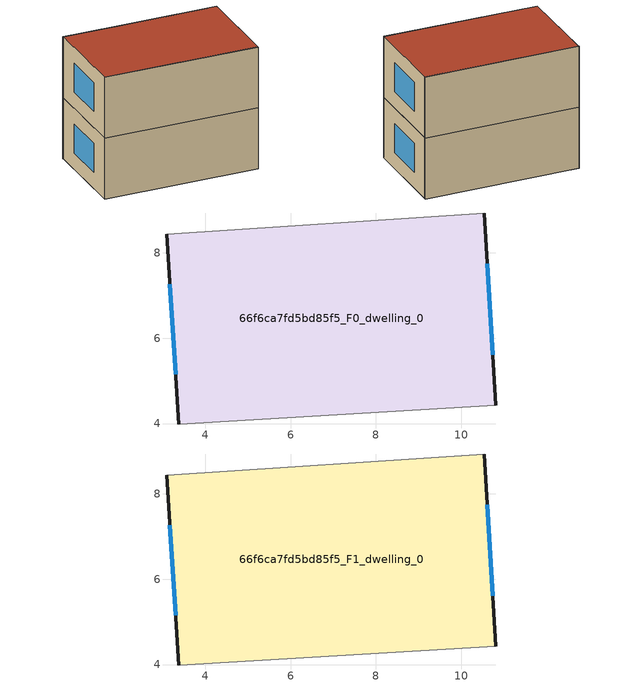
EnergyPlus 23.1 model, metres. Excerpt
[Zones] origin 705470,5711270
66f6ca7fd5bd85f5_F0_dwelling_0
 floor ground (EU_floor_Construction): 10.53,8.93 10.81,4.42 3.38,3.99 3.1,8.43 z0
 wall outside (EU_wall_Construction): 10.81,4.42 10.53,8.93 / 3.1,8.43 3.38,3.99 z0:3
 wall adiabatic (EU_wall_Construction): 10.53,8.93 3.1,8.43 / 3.38,3.99 10.81,4.42 z0:3
 window (EU_Window_Construction): 10.73,5.61 10.6,7.75 / 3.17,7.26 3.31,5.16 z0.79:2.21
66f6ca7fd5bd85f5_F1_dwelling_0
 floor to 66f6ca7fd5bd85f5_F0_dwelling_0 (EU_floor_Construction): 10.53,8.93 10.81,4.42 3.38,3.99 3.1,8.43 z3
 wall outside (EU_wall_Construction): 10.81,4.42 10.53,8.93 / 3.1,8.43 3.38,3.99 z3:6
 wall adiabatic (EU_wall_Construction): 10.53,8.93 3.1,8.43 / 3.38,3.99 10.81,4.42 z3:6
 window (EU_Window_Construction): 10.73,5.61 10.6,7.75 / 3.17,7.26 3.31,5.16 z3.79:5.21
 roof outside (EU_roof_Construction): 10.81,4.42 10.53,8.93 3.1,8.43 3.38,3.99 z6
shading: 3.38,3.99 10.8,4.46 / 10.55,8.87 3.07,8.43 z0:6
[Building]
EU S2 Campaign: North Axis=0; Terrain=City; Solar Distribution=FullExterior
[Site:Location]
London: Latitude=51.5; Longitude=-0.5; Time Zone=0; Elevation=25
[SizingPeriod:WeatherFileDays]
AnnualSizingPeriod: Begin Month=1; Begin Day of Month=1; End Month=12; End Day of Month=31; Day of Week for Start Day=Monday; Use Weather File Daylight Saving Period=No; Use Weather File Rain and Snow Indicators=No
[MATERIAL]
EU_InternalMass_Material: Roughness=MediumRough; Thickness=0.1; Conductivity=1; Density=1800; Specific Heat=900; Thermal Absorptance=0.9; Solar Absorptance=0.7; Visible Absorptance=0.7
[MATERIAL:NOMASS] Roughness=MediumRough; Thermal Absorptance=0.9; Solar Absorptance=0.7; Visible Absorptance=0.7
Name | Thermal Resistance
EU_wall_NoMass | 0.555556
EU_roof_NoMass | 0.510204
EU_floor_NoMass | 1.68919
[WINDOWMATERIAL:SIMPLEGLAZINGSYSTEM]
EU_Window_SimpleGlazing: UFactor=3.96; Solar Heat Gain Coefficient=0.85; Visible Transmittance=0.85
[CONSTRUCTION]
EU_wall_Construction: EU_wall_NoMass
EU_roof_Construction: EU_roof_NoMass
EU_floor_Construction: EU_floor_NoMass
EU_Window_Construction: EU_Window_SimpleGlazing
EU_InternalMass_Construction: EU_InternalMass_Material
[ZONE] Type=1; Multiplier=1; Ceiling Height=autocalculate; Floor Area=autocalculate; Part of Total Floor Area=Yes
Name | Volume
66f6ca7fd5bd85f5_F0_dwelling_0 | 100.177
66f6ca7fd5bd85f5_F1_dwelling_0 | 100.176
[INTERNALMASS] Construction=EU_InternalMass_Construction; Surface Area=33.3922
Name | Zone or ZoneList
66f6ca7fd5bd85f5_F0_dwelling_0_EU_InternalMass | 66f6ca7fd5bd85f5_F0_dwelling_0
66f6ca7fd5bd85f5_F1_dwelling_0_EU_InternalMass | 66f6ca7fd5bd85f5_F1_dwelling_0
[OTHEREQUIPMENT] Fuel Type=Electricity; Design Level Calculation Method=Watts/Area; Power per Zone Floor Area=1; Fraction Latent=0; Fraction Radiant=0; Fraction Lost=0; Carbon Dioxide Generation Rate=0; EndUse Subcategory=EU_Step8_InternalGains
Name | Zone or ZoneList or Space or SpaceList | Schedule
EU_Step8_InternalGain_66f6ca7fd5bd85f5_F0_dwelling_0_f000 | 66f6ca7fd5bd85f5_F0_dwelling_0 | EU_Step8_GainSchedule_66f6ca7fd5bd85f5_F0_dwelling_0_f000
EU_Step8_InternalGain_66f6ca7fd5bd85f5_F1_dwelling_0_f000 | 66f6ca7fd5bd85f5_F1_dwelling_0 | EU_Step8_GainSchedule_66f6ca7fd5bd85f5_F1_dwelling_0_f000
[ZONEVENTILATION:DESIGNFLOWRATE] Schedule=EU_AlwaysOn; Design Flow Rate Calculation Method=AirChanges/Hour; Air Changes per Hour=0.48; Ventilation Type=Natural; Fan Pressure Rise=0; Fan Total Efficiency=1; Constant Term Coefficient=1; Temperature Term Coefficient=0; Velocity Term Coefficient=0; Velocity Squared Term Coefficient=0; Minimum Indoor Temperature=-100; Maximum Indoor Temperature=100; Delta Temperature=-100; Minimum Outdoor Temperature=-100; Maximum Outdoor Temperature=100; Maximum Wind Speed=40
Name | Zone or ZoneList or Space or SpaceList
EU_ConstantAir_66f6ca7fd5bd85f5_F0_dwelling_0 | 66f6ca7fd5bd85f5_F0_dwelling_0
EU_ConstantAir_66f6ca7fd5bd85f5_F1_dwelling_0 | 66f6ca7fd5bd85f5_F1_dwelling_0
[HVACTEMPLATE:THERMOSTAT] Constant Heating Setpoint=20; Constant Cooling Setpoint=50
EU_HeatOnly_66f6ca7fd5bd85f5_F0_dwelling_0; EU_HeatOnly_66f6ca7fd5bd85f5_F1_dwelling_0
[HVACTEMPLATE:ZONE:IDEALLOADSAIRSYSTEM] System Availability Schedule=EU_AlwaysOn; Maximum Heating Supply Air Temperature=50; Minimum Cooling Supply Air Temperature=13; Maximum Heating Supply Air Humidity Ratio=0.0156; Minimum Cooling Supply Air Humidity Ratio=0.0077; Heating Limit=NoLimit; Cooling Limit=NoLimit; Heating Availability Schedule=EU_AlwaysOn; Cooling Availability Schedule=EU_CoolingOff; Dehumidification Control Type=ConstantSensibleHeatRatio; Cooling Sensible Heat Ratio=0.7; Dehumidification Setpoint=60; Humidification Control Type=None; Humidification Setpoint=30; Outdoor Air Method=None; Outdoor Air Flow Rate per Person=0.00944; Outdoor Air Flow Rate per Zone Floor Area=0; Outdoor Air Flow Rate per Zone=0; Demand Controlled Ventilation Type=None; Outdoor Air Economizer Type=NoEconomizer; Heat Recovery Type=None; Sensible Heat Recovery Effectiveness=0.7; Latent Heat Recovery Effectiveness=0.65
Name | Template Thermostat
66f6ca7fd5bd85f5_F0_dwelling_0 | EU_HeatOnly_66f6ca7fd5bd85f5_F0_dwelling_0
66f6ca7fd5bd85f5_F1_dwelling_0 | EU_HeatOnly_66f6ca7fd5bd85f5_F1_dwelling_0
[SIZING:ZONE] Zone Cooling Design Supply Air Temperature Input Method=SupplyAirTemperature; Zone Cooling Design Supply Air Temperature=13; Zone Heating Design Supply Air Temperature Input Method=SupplyAirTemperature; Zone Heating Design Supply Air Temperature=50; Zone Cooling Design Supply Air Humidity Ratio=0.008; Zone Heating Design Supply Air Humidity Ratio=0.008; Cooling Design Air Flow Method=DesignDay; Cooling Design Air Flow Rate=0; Cooling Minimum Air Flow per Zone Floor Area=0.000762; Cooling Minimum Air Flow=0; Cooling Minimum Air Flow Fraction=0.2; Heating Design Air Flow Method=DesignDay; Heating Design Air Flow Rate=0; Heating Maximum Air Flow per Zone Floor Area=0.002032; Heating Maximum Air Flow=0.141576; Heating Maximum Air Flow Fraction=0.3; Account for Dedicated Outdoor Air System=No; Dedicated Outdoor Air System Control Strategy=NeutralSupplyAir; Dedicated Outdoor Air Low Setpoint Temperature for Design=autosize; Dedicated Outdoor Air High Setpoint Temperature for Design=autosize; Zone Load Sizing Method=Sensible Load Only No Latent Load; Zone Latent Cooling Design Supply Air Humidity Ratio Input Method=HumidityRatioDifference; Zone Cooling Design Supply Air Humidity Ratio Difference=0.005; Zone Latent Heating Design Supply Air Humidity Ratio Input Method=HumidityRatioDifference; Zone Humidification Design Supply Air Humidity Ratio Difference=0.005
66f6ca7fd5bd85f5_F0_dwelling_0; 66f6ca7fd5bd85f5_F1_dwelling_0
[SCHEDULE:CONSTANT]
Name | Hourly Value
EU_AlwaysOn | 1
EU_CoolingOff | 0
[SCHEDULE:FILE] Column Number=1; Rows to Skip at Top=0; Number of Hours of Data=8760; Column Separator=Comma; Interpolate to Timestep=No; Minutes per Item=60; Adjust Schedule for Daylight Savings=Yes
Name | File
EU_Step8_GainSchedule_66f6ca7fd5bd85f5_F0_dwelling_0_f000 | ../../schedules/66f6ca7fd5bd85f5/66f6ca7fd5bd85f5_F0_dwelling_0_f000_gain.csv
EU_Step8_GainSchedule_66f6ca7fd5bd85f5_F1_dwelling_0_f000 | ../../schedules/66f6ca7fd5bd85f5/66f6ca7fd5bd85f5_F1_dwelling_0_f000_gain.csv
